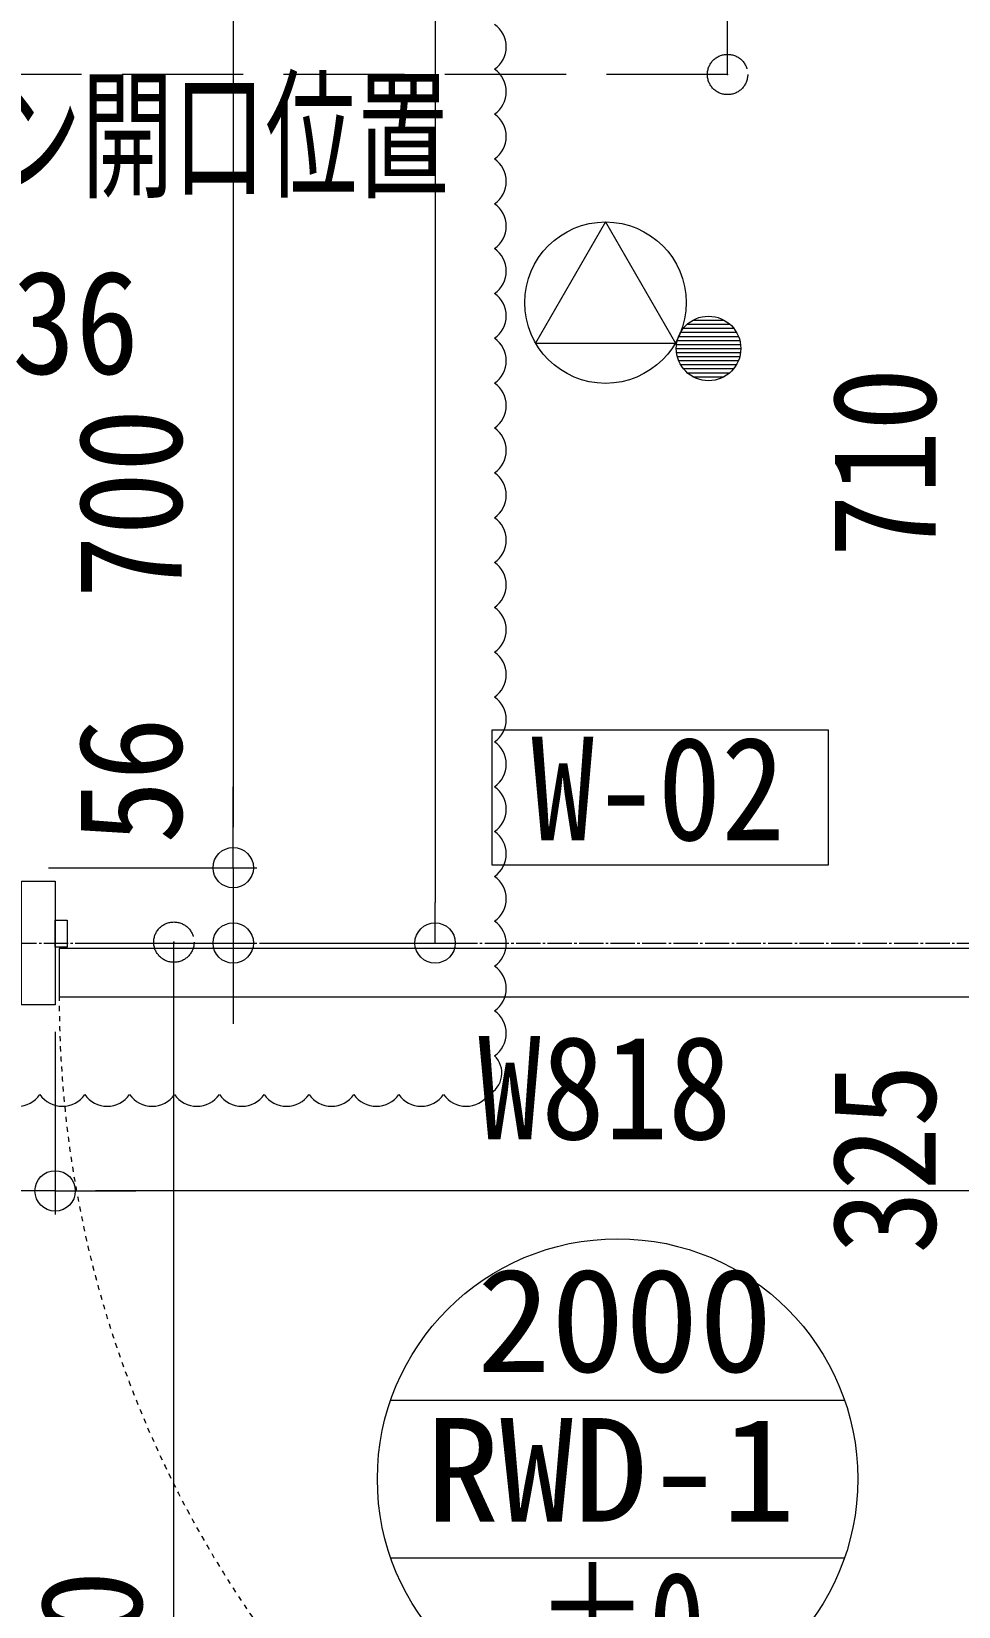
# Model space of a CAD drawing. Units: millimetres at full size, sheet at 1:30. Extents: x -17796 to 21385, y -23279 to 7734.
# Drawn here: x -12706 to -12017, y -686 to 485 of the extents above; entities that cross this region are included whole.
import ezdxf
from ezdxf.enums import TextEntityAlignment as Align

# ---------------------------------------------------------------- set-up
doc = ezdxf.new("R2010")
doc.units = ezdxf.units.MM
doc.header["$LTSCALE"] = 30
doc.header["$PDMODE"] = 32
doc.header["$PDSIZE"] = 30
for name, pattern in [('DASHED3', [4, 3, -1]), ('USER11', [0.25, 0.125, -0.125]), ('USER4', [0.78, 0.6, -0.06, 0.06, -0.06])]:
    doc.linetypes.add(name, pattern=pattern)
for name, color, linetype, lineweight in [('0-1_(W)電灯', 253, 'Continuous', 18), ('C-1_補助芯', 134, 'Continuous', 9), ('E-1_補助芯', 134, 'DASHED3', 9), ('E-E_文字', 6, 'Continuous', 9)]:
    doc.layers.add(name, color=color, linetype=linetype, lineweight=lineweight)
doc.styles.add('ＭＳ ゴシック', font='')
doc.styles.get('ＭＳ ゴシック').set_extended_font_data('MS Gothic')

msp = doc.modelspace()

# ---------------------------------------------------------------- linework, layer by layer
at = {"layer": '0-1_(W)電灯', "color": 6}
for p, q in [((-12406.37, 1967.42), (-12406.37, -162.58)), ((-12556.37, 533.42), (-12556.37, -106.58)), ((-12556.37, -106.58), (-12556.37, -76.58)), ((-12693.72, -136.58), (-12538.87, -136.58)), ((-12693.72, -136.58), (-12538.87, -136.58)), ((-12556.37, -136.58), (-12556.37, -192.58)), ((-12659.72, -192.58), (-12538.87, -192.58)), ((-12536.37, -192.58), (-12388.87, -192.58)), ((-12556.37, -222.58), (-12556.37, -252.58)), ((-12688.72, -258.58), (-12688.72, -394.35)), ((-12688.72, -258.58), (-12688.72, -394.35)), ((-12688.72, -376.85), (-12759.72, -376.85)), ((-11900.72, -376.85), (-12658.72, -376.85)), ((-12658.72, -376.85), (-12628.72, -376.85)), ((-12439.36, -532.35), (-12102.09, -532.35)), ((-12439.36, -649.61), (-12102.09, -649.61))]:
    msp.add_line(p, q, dxfattribs=at)
at = {"layer": '0-1_(W)電灯', "color": 7}
for p, q in [((-12556.37, -136.58), (-12556.37, -106.58)), ((-12556.37, -136.58), (-12556.37, -106.58)), ((-12406.37, -192.58), (-12406.37, -162.58)), ((-12556.37, -192.58), (-12556.37, -222.58)), ((-12688.72, -376.85), (-12658.72, -376.85)), ((-12688.72, -376.85), (-12658.72, -376.85))]:
    msp.add_line(p, q, dxfattribs=at)
at = {"layer": '0-1_(W)電灯', "color": 54, "linetype": 'USER4'}
msp.add_lwpolyline([(-15239.72, 452.42), (-13609.72, 452.42), (-13609.72, -192.58), (-11809.72, -192.58)], dxfattribs=at)
at = {"layer": '0-1_(W)電灯', "color": 2}
msp.add_lwpolyline([(-12364.1, -134.46), (-12114.1, -134.46), (-12114.1, -34.46), (-12364.1, -34.46)], close=True, dxfattribs=at)
at = {"layer": '0-1_(W)電灯', "color": 6}
for points in [[(-12713.72, -146.58), (-12688.72, -146.58), (-12688.72, -238.58), (-12713.72, -238.58)], [(-12688.72, -175.58), (-12679.72, -175.58), (-12679.72, -195.58), (-12688.72, -195.58)], [(-11873.72, -196.58), (-12685.72, -196.58), (-12685.72, -232.58), (-11873.72, -232.58)]]:
    msp.add_lwpolyline(points, close=True, dxfattribs=at)
at = {"layer": '0-1_(W)電灯', "color": 7}
for centre in [(-12556.37, -136.58), (-12556.37, -136.58), (-12556.37, -192.58), (-12406.37, -192.58), (-12688.72, -376.85), (-12688.72, -376.85)]:
    msp.add_circle(centre, 15, dxfattribs=at)
at = {"layer": '0-1_(W)電灯', "color": 6}
msp.add_circle((-12270.72, -590.98), 178.54, dxfattribs=at)
at = {"layer": '0-1_(W)電灯', "color": 1}
for centre, radius, start, end in [((-12373.86, 473.61), 20.35, 305, 55), ((-12373.86, 440.28), 20.35, 305, 55), ((-12373.86, 406.94), 20.35, 305, 55), ((-12373.86, 373.61), 20.35, 305, 55), ((-12373.86, 340.28), 20.35, 305, 55), ((-12373.86, 306.94), 20.35, 305, 55), ((-12373.86, 273.61), 20.35, 305, 55), ((-12373.86, 240.28), 20.35, 305, 55), ((-12373.86, 206.94), 20.35, 305, 55), ((-12373.86, 173.61), 20.35, 305, 55), ((-12373.86, 140.28), 20.35, 305, 55), ((-12373.86, 106.94), 20.35, 305, 55), ((-12373.86, 73.61), 20.35, 305, 55), ((-12373.86, 40.28), 20.35, 305, 55), ((-12373.86, 6.94), 20.35, 305, 55), ((-12373.86, -26.39), 20.35, 305, 55), ((-12373.86, -59.72), 20.35, 305, 55), ((-12373.86, -93.06), 20.35, 305, 55), ((-12373.86, -126.39), 20.35, 305, 55), ((-12373.86, -159.72), 20.35, 305, 55), ((-12373.86, -193.06), 20.35, 305, 55), ((-12373.86, -226.39), 20.35, 305, 55), ((-12373.86, -259.72), 20.35, 305, 55), ((-12374.53, -289.23), 17.81, 296.11568, 46.11568), ((-12716.69, -293.55), 20.35, 215, 325), ((-12683.36, -293.55), 20.35, 215, 325), ((-12650.02, -293.55), 20.35, 215, 325), ((-12616.69, -293.55), 20.35, 215, 325), ((-12583.36, -293.55), 20.35, 215, 325), ((-12550.02, -293.55), 20.35, 215, 325), ((-12516.69, -293.55), 20.35, 215, 325), ((-12483.36, -293.55), 20.35, 215, 325), ((-12450.02, -293.55), 20.35, 215, 325), ((-12416.69, -293.55), 20.35, 215, 325), ((-12383.36, -293.55), 20.35, 215, 325)]:
    msp.add_arc(centre, radius, start, end, dxfattribs=at)
at = {"layer": '0-1_(W)電灯', "color": 6, "linetype": 'USER11'}
msp.add_arc((-11873.72, -232.58), 812, 179.95068, 262.74904, dxfattribs=at)
at = {"layer": 'C-1_補助芯'}
for p, q in [((-12189.02, 453.06), (-12189.02, 1173.42)), ((-12600.46, -1381.94), (-12600.46, -191.94))]:
    msp.add_line(p, q, dxfattribs=at)
at = {"layer": 'E-1_補助芯'}
msp.add_line((-12189.02, 453.06), (-13659.99, 453.06), dxfattribs=at)
for p in [(-12189.02, 453.06), (-12600.46, -191.94)]:
    msp.add_point(p, dxfattribs=at)
at = {"layer": 'E-E_文字'}
for p, q in [((-12279.72, 343.44), (-12331.72, 253.36)), ((-12279.72, 343.44), (-12227.72, 253.36)), ((-12214.78, 270.4), (-12191.54, 270.4)), ((-12225.41, 258.4), (-12180.92, 258.4)), ((-12223.95, 261.4), (-12182.38, 261.4)), ((-12221.9, 264.4), (-12184.43, 264.4)), ((-12219.04, 267.4), (-12187.29, 267.4)), ((-12331.68, 253.44), (-12227.68, 253.44)), ((-12227.16, 249.4), (-12179.16, 249.4)), ((-12226.98, 252.4), (-12179.35, 252.4)), ((-12226.98, 246.4), (-12179.35, 246.4)), ((-12226.4, 255.4), (-12179.93, 255.4)), ((-12226.4, 243.4), (-12179.93, 243.4)), ((-12225.41, 240.4), (-12180.92, 240.4)), ((-12223.95, 237.4), (-12182.38, 237.4)), ((-12221.9, 234.4), (-12184.43, 234.4)), ((-12219.04, 231.4), (-12187.29, 231.4)), ((-12214.78, 228.4), (-12191.54, 228.4))]:
    msp.add_line(p, q, dxfattribs=at)
for centre, radius in [((-12279.72, 283.44), 60), ((-12203.16, 249.4), 24)]:
    msp.add_circle(centre, radius, dxfattribs=at)

# ---------------------------------------------------------------- texts
at = {"layer": '0-1_(W)電灯', "color": 1, "style": 'ＭＳ ゴシック', "width": 0.65}
msp.add_text('洗濯パン開口位置', height=76.97, dxfattribs=at).set_placement((-12942.05, 346.44), align=Align.BOTTOM_LEFT)
at = {"layer": '0-1_(W)電灯', "color": 9, "style": 'ＭＳ ゴシック', "width": 0.9}
for s, p in [('36', (-12720.69, 207.35)), ('W818', (-12374.58, -361.66))]:
    msp.add_text(s, height=76.97, dxfattribs=at).set_placement(p, align=Align.BOTTOM_LEFT)
for s, p in [('710', (-12011.3, 93.85)), ('700', (-12571.57, 63.32)), ('56', (-12571.57, -118.87)), ('325', (-12011.3, -423.65))]:
    msp.add_text(s, height=76.97, rotation=90, dxfattribs=at).set_placement(p, align=Align.BOTTOM_LEFT)
at = {"layer": '0-1_(W)電灯', "color": 2, "style": 'ＭＳ ゴシック', "width": 0.9}
msp.add_text('W-02', height=76.97, dxfattribs=at).set_placement((-12335.1, -139.26), align=Align.BOTTOM_LEFT)
at = {"layer": '0-1_(W)電灯', "color": 6, "style": 'ＭＳ ゴシック'}
for s, width, p in [('2000', 1.05, (-12375.34, -534.51)), ('RWD-1', 1.05, (-12413.39, -645.78)), ('±0', 0.8, (-12331.34, -760.01))]:
    msp.add_text(s, height=76.97, dxfattribs=dict(at, width=width)).set_placement(p, align=Align.BOTTOM_LEFT)
at = {"layer": 'E-1_補助芯', "style": 'ＭＳ ゴシック'}
msp.add_text('1,190', height=75.66, rotation=90, dxfattribs=at).set_placement((-12601.57, -915.94), align=Align.BOTTOM_LEFT)

doc.saveas('drawing.dxf')
